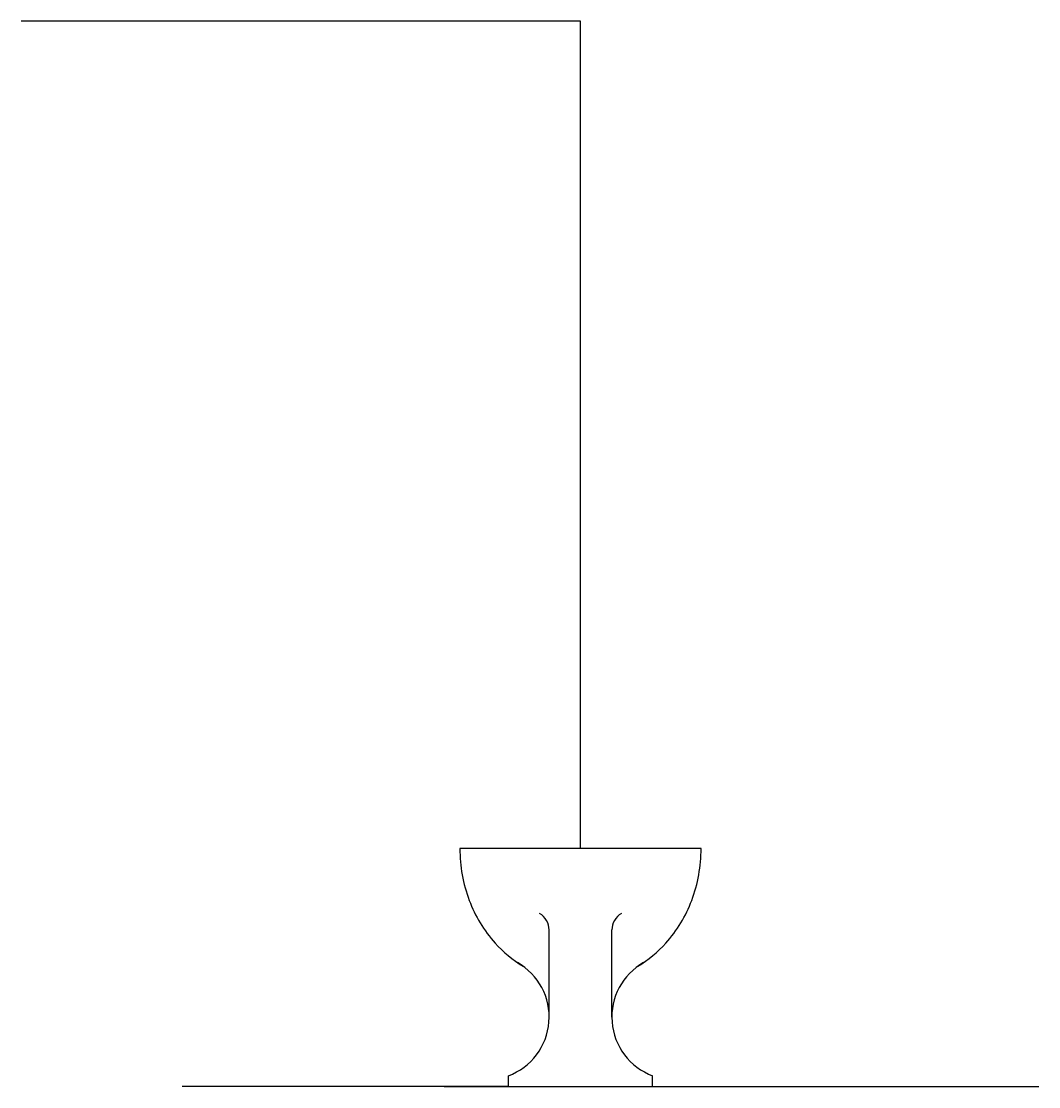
# Model space of a CAD drawing. Extents: x 128 to 467, y 149 to 441.
# Drawn here: x 261.647 to 263.271, y 173.268 to 174.968 of the extents above; entities that cross this region are included whole.
import ezdxf

# ---------------------------------------------------------------- set-up
doc = ezdxf.new("R2010")
doc.units = 0
doc.layers.add('BAN', color=11, linetype='CONTINUOUS')
doc.layers.add('L1', color=2, linetype='CONTINUOUS')

# ---------------------------------------------------------------- blocks, each defined once
blk = doc.blocks.new('VAS-E-EF')
at = {"layer": 'BAN'}
for p, q in [((0.1925, 0.38), (-0.1925, 0.38)), ((-0.05, 0.1111), (-0.05, 0.25)), ((0.05, 0.1111), (0.05, 0.25)), ((-0.115, 0), (-0.115, 0.0174)), ((0.115, 0), (0.115, 0.0174)), ((-0.115, 0), (0.115, 0))]:
    blk.add_line(p, q, dxfattribs=at)
for centre, radius, start, end in [((0.0441, 0.38), 0.2366, 180, 200.4685), ((-0.0441, 0.38), 0.2366, 339.5315, 360), ((0.0226, 0.372), 0.2136, 200.4685, 222.0227), ((-0.0226, 0.372), 0.2136, 317.9773, 339.5315), ((-0.08, 0.25), 0.03, 0, 60.6819), ((0.08, 0.25), 0.03, 119.3181, 180), ((0.0088, 0.3596), 0.1951, 222.0227, 238.982), ((-0.0088, 0.3596), 0.1951, 301.018, 317.9773), ((-0.15, 0.1111), 0.1, 290.4873, 60.4761), ((0.15, 0.1111), 0.1, 119.5239, 249.5127)]:
    blk.add_arc(centre, radius, start, end, dxfattribs=at)

msp = doc.modelspace()

# ---------------------------------------------------------------- linework, layer by layer
at = {"layer": 'BAN'}
msp.add_line((262.5396, 174.9683), (261.6473, 174.9683), dxfattribs=at)
at = {"layer": 'L1'}
for p, q in [((262.5396, 173.6483), (262.5396, 174.9683)), ((262.4246, 173.2683), (261.9038, 173.2683)), ((262.3219, 173.2683), (263.2707, 173.2683))]:
    msp.add_line(p, q, dxfattribs=at)

# ---------------------------------------------------------------- block references
at = {"layer": 'BAN'}
msp.add_blockref('VAS-E-EF', (262.5396, 173.2683), dxfattribs=at)

doc.saveas('drawing.dxf')
